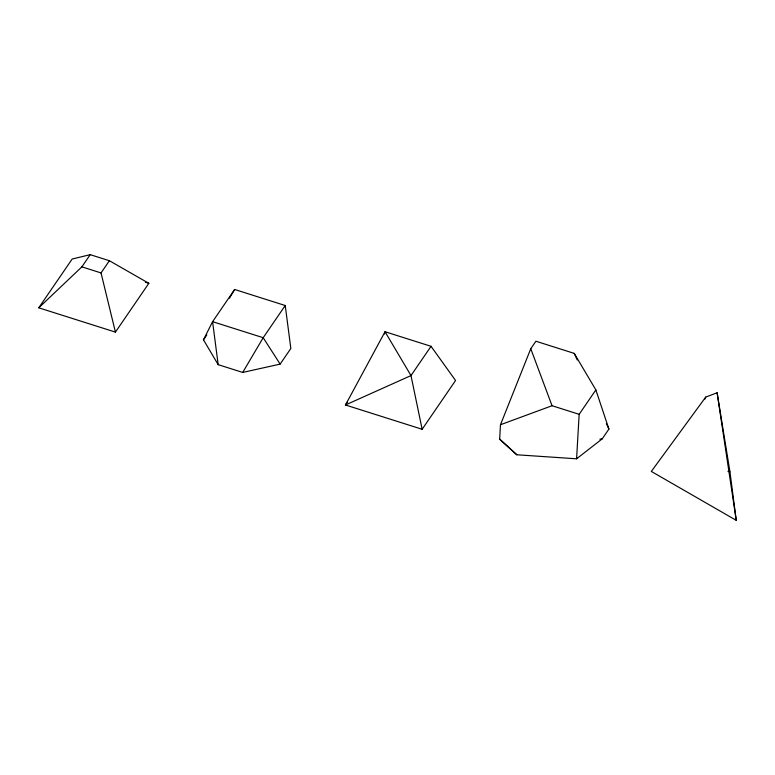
<?xml version="1.0" encoding="UTF-8"?>
<svg xmlns="http://www.w3.org/2000/svg" width="775" height="775" viewBox="0 0 775 775"><rect width="100%" height="100%" fill="white"/><g stroke="black" fill="none" stroke-linecap="round" stroke-linejoin="round"><path stroke-width="1.16" d="M499.652 439.154L500.476 424.748L530.759 348.731L535.893 341.233L574.227 353.381L595.868 389.922L608.908 429.088L602.223 438.844L576.59 458.8L516.818 454.78L499.652 439.154L516.818 454.78M576.59 458.8L579.158 414.305L595.868 389.922M384.448 334.064L385.03 331.729L431.036 346.309L455.555 380.496L422.142 429.282L345.456 404.986L385.03 331.729L410.992 375.575L422.142 429.282M704.969 399.048L705.734 397.081L717.117 392.76L729.953 471.839L736.25 520.345L651.329 471.433L705.734 397.081M203.467 339.808L212.583 321.673L234.631 289.482L285.239 305.515L290.838 348.498L280.143 364.105L242.711 372.436L218.172 364.657L203.467 339.808L206.809 334.936M284.667 306.648L285.239 305.515L263.19 337.706L242.711 372.436M229.516 298.162L230.369 296.718M230.795 295.992L232.074 293.822M232.5 293.095L234.631 289.482M38.75 307.811L72.162 259.034L90.22 254.655L109.391 260.729L148.839 283.321L115.427 332.107L38.75 307.811L81.869 266.852L90.22 254.655M115.427 332.107L101.031 272.926L109.391 260.729M347.51 402.002L345.456 404.986L410.992 375.575L431.036 346.309M500.476 424.748L552.042 405.722L579.158 414.305M599.85 439.183L602.223 438.844M727.919 471.345L729.953 471.839M145.409 282.236L148.839 283.321M81.869 266.852L101.031 272.926M280.143 364.105L263.19 337.706L212.583 321.673L218.172 364.657M574.227 353.381L577.249 359.968M606.389 423.596L608.908 429.088M530.759 348.731L552.042 405.722M717.117 392.76L736.25 520.345"/></g></svg>
